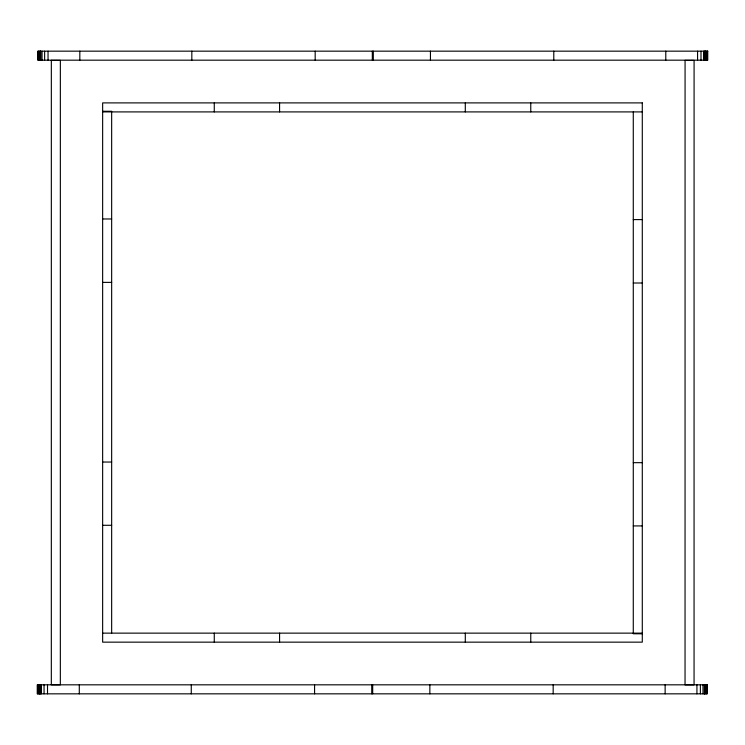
<?xml version="1.0" encoding="UTF-8"?>
<svg xmlns="http://www.w3.org/2000/svg" width="745" height="745" viewBox="0 0 745 745"><rect width="100%" height="100%" fill="white"/><g stroke="black" fill="none" stroke-linecap="round" stroke-linejoin="round"><path stroke-width="1.12" d="M102.642 111.275L111.657 111.275L111.657 633.138M102.642 111.908L642.292 111.908M102.642 218.974L111.657 218.974M633.278 219.598L642.292 219.598M102.642 282.383L111.657 282.383M633.278 283.007L642.292 283.007M102.642 462.04L111.657 462.04M633.278 462.673L642.292 462.673M102.642 525.29L111.657 525.29M633.278 525.923L642.292 525.923M102.642 633.138L642.292 633.138M642.292 633.771L633.278 633.771L633.278 111.908M707.405 51.163L707.452 60.177M706.847 684.823L706.893 693.837M706.632 51.163L706.632 60.177M706.064 684.823L706.064 693.837M705.692 51.163L705.692 60.177M705.077 51.163L705.077 60.177L704.947 51.163M705.124 684.823L705.124 693.837M704.817 51.163L704.817 60.177M704.519 684.823L704.519 693.837M704.379 684.823L704.379 693.837M703.569 51.163L703.569 60.177M702.991 684.823L702.991 693.837M700.998 51.163L700.998 60.177M700.384 684.823L700.384 693.837M697.571 51.163L697.571 60.177M696.929 684.823L696.929 693.837M665.788 51.163L665.788 60.177M665.136 684.823L665.136 693.837M553.786 51.163L553.786 60.177M553.172 684.823L553.172 693.837M530.766 102.894L530.766 111.908M530.766 633.138L530.766 642.153M465.299 102.894L465.299 111.908M465.299 633.138L465.299 642.153M430.442 51.163L430.442 60.177M429.856 684.823L429.856 693.837M373.31 51.163L373.31 60.177M372.686 684.823L372.686 693.837M372.314 51.163L372.314 60.177M371.746 684.823L371.746 693.837M315.182 51.163L315.182 60.177M314.576 684.823L314.576 693.837M279.571 102.894L279.571 111.908M279.571 633.138L279.571 642.153M214.271 102.894L214.271 111.908M214.271 633.138L214.271 642.153M191.828 51.163L191.828 60.177M191.269 684.823L191.269 693.837M79.827 51.163L79.827 60.177M79.296 684.823L79.296 693.837M48.043 51.163L48.043 60.177M47.512 684.823L47.512 693.837M44.626 51.163L44.626 60.177M44.048 684.823L44.048 693.837M42.046 51.163L42.046 60.177M41.45 684.823L41.45 693.837M40.677 51.163L40.677 60.177M40.537 51.163L40.537 60.177M40.183 684.823L40.183 693.837M40.053 684.823L40.053 693.837M39.932 51.163L39.932 60.177M39.969 684.823L39.923 693.837M39.308 684.823L39.308 693.837M38.982 51.163L38.982 60.177M38.368 684.823L38.368 693.837M38.209 51.163L38.163 60.177M37.595 684.823L37.548 693.837M51.34 60.364L51.321 684.823L60.336 684.823L60.354 60.373L51.34 60.364M685.074 60.392L685.046 684.851L694.061 684.851L694.089 60.392L685.074 60.392M707.75 51.163L37.865 51.163L37.865 60.177L707.75 60.177L707.75 51.163M642.292 102.894L102.642 102.894L102.642 642.153L642.292 642.153L642.292 102.894M707.191 684.823L37.25 684.823L37.25 693.837L707.191 693.837L707.191 684.823"/></g></svg>
